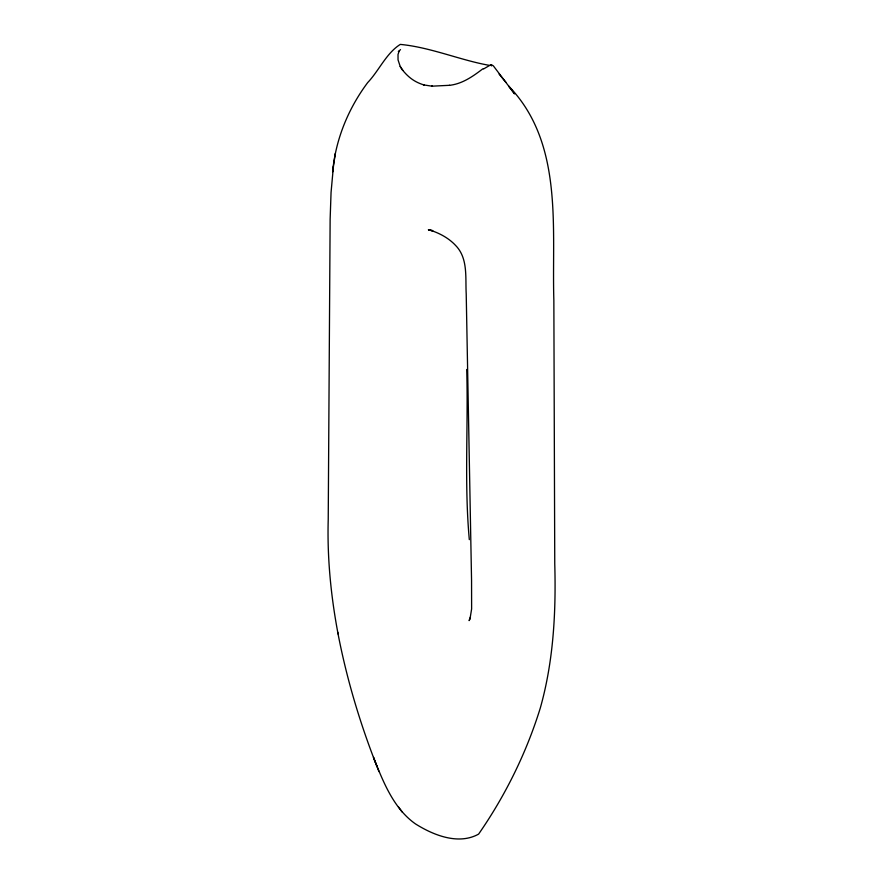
<?xml version="1.0" encoding="UTF-8"?>
<svg xmlns="http://www.w3.org/2000/svg" width="883" height="883" viewBox="0 0 883 883"><rect width="100%" height="100%" fill="white"/><g stroke="black" fill="none" stroke-linecap="round" stroke-linejoin="round"><path stroke-width="1.32" d="M333.399 166.644L331.059 192.439L330.132 219.326L328.222 519.623C327.129 557.979 330.948 596.345 338.079 634.005M335.319 153.333L332.648 171.887C335.551 139.514 348.299 108.521 367.703 82.572C379.017 70.673 386.235 53.234 400.286 44.404C430.286 47.185 461.191 60.474 489.248 65.32M470.175 617.857L471.621 608.939L471.555 580.286L466.213 293.918C465.286 277.737 468.2 258.41 455.749 245.595C449.359 238.675 440.959 233.929 432.14 230.838L432.78 231.081L428.376 229.768L432.67 230.64L428.696 229.9L429.9 230.121M470.451 617.062L469.105 620.617L469.999 618.994M399.282 50.795L398.023 54.481L398.045 59.878L400.209 66.457L402.703 70.331L400.209 66.457M398.321 51.678L400.518 49.625M491.378 65.784L491.952 65.364L491.069 65.541M482.824 68.83C472.824 76.457 462.206 83.962 449.304 85.353M483.487 69.006L490.506 64.956M449.535 85.309L431.61 86.192L432.46 86.258L423.443 84.867L424.359 85.055C415.33 82.406 408.917 77.936 402.582 70.132M490.937 64.602L493.354 65.85L514.568 93.863L508.74 86.159C563.895 143.333 551.676 227.935 553.851 300.242L554.756 563.751C556.102 612.151 553.52 661.124 540.319 707.956C526.478 752.724 505.297 795.715 478.597 834.115C458.443 845.329 433.31 835.152 415.385 823.85C393.399 808.32 383.079 781.455 373.476 757.393L378.95 771.599M499.116 74.139L505.97 82.362M398.476 806.896L402.218 812.095M377.019 766.565C359.9 723.089 346.445 678.067 337.714 632.151M469.315 539.645C464.171 483.2 468.365 426.114 466.71 369.469"/></g></svg>
